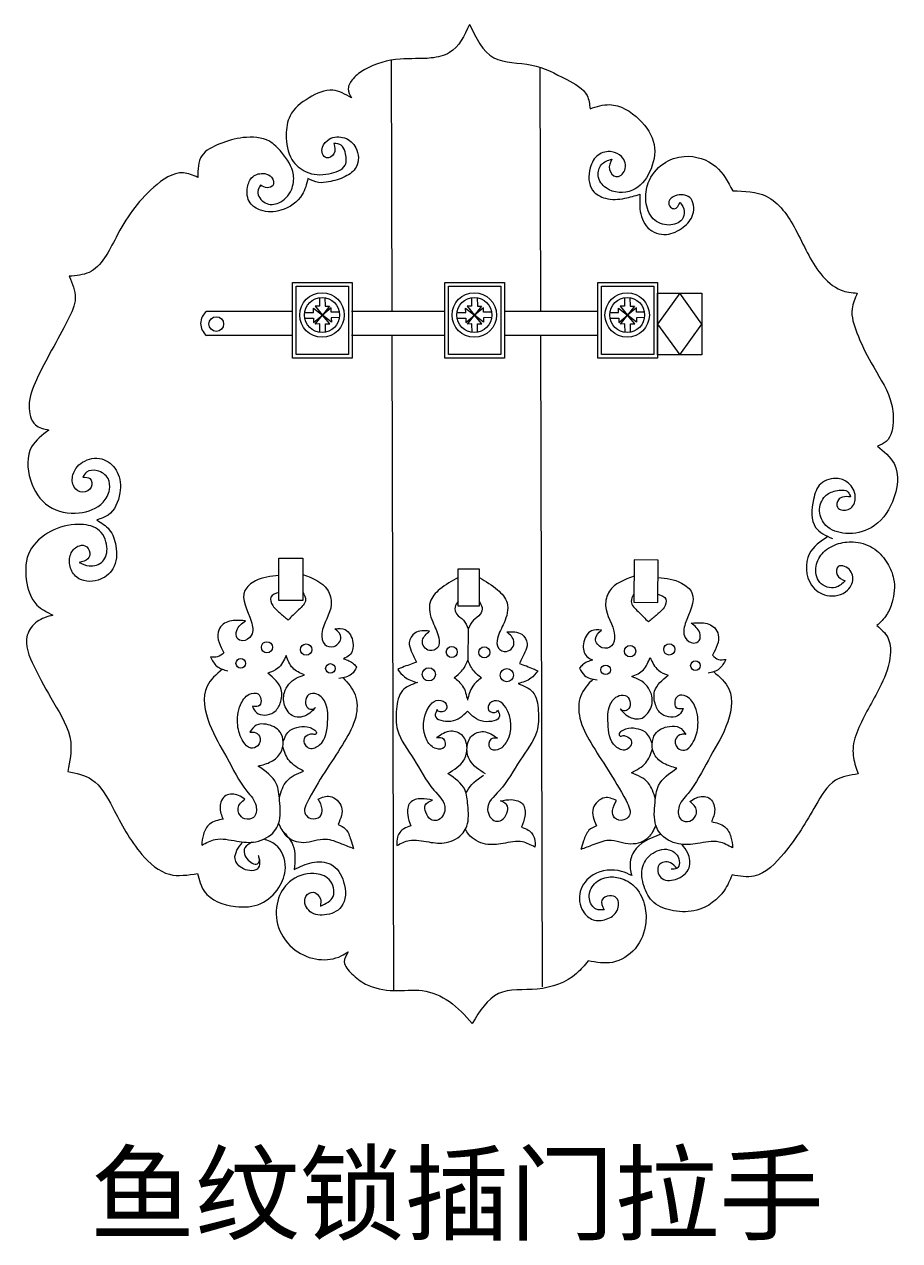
# Model space of a CAD drawing. Header units: millimetres. Extents: x -51923 to -51163, y -26833 to -26390.
# Drawn here: x -51662.66 to -51628.5, y -26601.55 to -26554.1 of the extents above; entities that cross this region are included whole.
import ezdxf

# ---------------------------------------------------------------- set-up
doc = ezdxf.new("R2010")
doc.units = ezdxf.units.MM
doc.header["$LTSCALE"] = 0.35
doc.styles.add('样式 1', font='simhei.ttf')

msp = doc.modelspace()

# ---------------------------------------------------------------- linework, layer by layer
at = {"lineweight": 13}
for p, q in [((-51648.304, -26565.296), (-51648.328, -26555.494)), ((-51642.55, -26555.768), (-51642.525, -26565.296)), ((-51648.237, -26591.797), (-51648.301, -26566.239)), ((-51642.524, -26566.239), (-51642.46, -26591.645)), ((-51645.336, -26577.683), (-51645.35, -26578.906))]:
    msp.add_line(p, q, dxfattribs=at)
at = {"lineweight": 5}
for p, q in [((-51651.378, -26565.334), (-51651.383, -26565.165)), ((-51651.383, -26565.165), (-51651.03, -26565.441)), ((-51651.147, -26565.097), (-51651.317, -26565.097)), ((-51651.317, -26565.097), (-51651.03, -26565.441)), ((-51651.147, -26564.764), (-51651.147, -26565.097)), ((-51650.754, -26565.088), (-51651.03, -26565.441)), ((-51650.686, -26565.154), (-51651.03, -26565.441)), ((-51650.934, -26564.761), (-51650.923, -26565.093)), ((-51650.923, -26565.093), (-51650.754, -26565.088)), ((-51650.686, -26565.323), (-51650.686, -26565.154)), ((-51645.444, -26565.165), (-51645.09, -26565.441)), ((-51645.438, -26565.334), (-51645.444, -26565.165)), ((-51645.377, -26565.097), (-51645.09, -26565.441)), ((-51645.208, -26565.097), (-51645.377, -26565.097)), ((-51645.208, -26564.764), (-51645.208, -26565.097)), ((-51644.815, -26565.088), (-51645.09, -26565.441)), ((-51644.746, -26565.154), (-51645.09, -26565.441)), ((-51644.995, -26564.761), (-51644.984, -26565.093)), ((-51644.984, -26565.093), (-51644.815, -26565.088)), ((-51644.746, -26565.323), (-51644.746, -26565.154)), ((-51639.477, -26565.165), (-51639.123, -26565.441)), ((-51639.471, -26565.334), (-51639.477, -26565.165)), ((-51639.41, -26565.097), (-51639.123, -26565.441)), ((-51639.241, -26565.097), (-51639.41, -26565.097)), ((-51639.241, -26564.764), (-51639.241, -26565.097)), ((-51638.847, -26565.088), (-51639.123, -26565.441)), ((-51638.779, -26565.154), (-51639.123, -26565.441)), ((-51639.028, -26564.761), (-51639.017, -26565.093)), ((-51639.017, -26565.093), (-51638.847, -26565.088)), ((-51638.779, -26565.323), (-51638.779, -26565.154)), ((-51651.71, -26565.345), (-51651.378, -26565.334)), ((-51651.707, -26565.558), (-51651.374, -26565.558)), ((-51651.374, -26565.728), (-51651.03, -26565.441)), ((-51651.374, -26565.558), (-51651.374, -26565.728)), ((-51651.306, -26565.794), (-51651.03, -26565.441)), ((-51650.743, -26565.785), (-51651.03, -26565.441)), ((-51650.677, -26565.717), (-51651.03, -26565.441)), ((-51650.353, -26565.323), (-51650.686, -26565.323)), ((-51650.35, -26565.536), (-51650.682, -26565.547)), ((-51650.682, -26565.547), (-51650.677, -26565.717)), ((-51645.771, -26565.345), (-51645.438, -26565.334)), ((-51645.767, -26565.558), (-51645.435, -26565.558)), ((-51645.435, -26565.728), (-51645.09, -26565.441)), ((-51645.435, -26565.558), (-51645.435, -26565.728)), ((-51645.366, -26565.794), (-51645.09, -26565.441)), ((-51644.737, -26565.717), (-51645.09, -26565.441)), ((-51644.803, -26565.785), (-51645.09, -26565.441)), ((-51644.414, -26565.323), (-51644.746, -26565.323)), ((-51644.41, -26565.536), (-51644.743, -26565.547)), ((-51644.743, -26565.547), (-51644.737, -26565.717)), ((-51639.804, -26565.345), (-51639.471, -26565.334)), ((-51639.8, -26565.558), (-51639.468, -26565.558)), ((-51639.468, -26565.728), (-51639.123, -26565.441)), ((-51639.468, -26565.558), (-51639.468, -26565.728)), ((-51639.399, -26565.794), (-51639.123, -26565.441)), ((-51638.77, -26565.717), (-51639.123, -26565.441)), ((-51638.836, -26565.785), (-51639.123, -26565.441)), ((-51638.447, -26565.323), (-51638.779, -26565.323)), ((-51638.443, -26565.536), (-51638.776, -26565.547)), ((-51638.776, -26565.547), (-51638.77, -26565.717)), ((-51651.136, -26565.788), (-51651.306, -26565.794)), ((-51651.126, -26566.121), (-51651.136, -26565.788)), ((-51650.912, -26565.785), (-51650.743, -26565.785)), ((-51650.912, -26566.118), (-51650.912, -26565.785)), ((-51645.197, -26565.788), (-51645.366, -26565.794)), ((-51645.186, -26566.121), (-51645.197, -26565.788)), ((-51644.973, -26566.118), (-51644.973, -26565.785)), ((-51644.973, -26565.785), (-51644.803, -26565.785)), ((-51639.23, -26565.788), (-51639.399, -26565.794)), ((-51639.219, -26566.121), (-51639.23, -26565.788)), ((-51639.006, -26566.118), (-51639.006, -26565.785)), ((-51639.006, -26565.785), (-51638.836, -26565.785))]:
    msp.add_line(p, q, dxfattribs=at)
for points in [[(-51652.19, -26564.17), (-51649.864, -26564.17), (-51649.864, -26567.124), (-51652.19, -26567.124)], [(-51646.251, -26564.17), (-51643.925, -26564.17), (-51643.925, -26567.124), (-51646.251, -26567.124)], [(-51640.284, -26564.17), (-51637.958, -26564.17), (-51637.958, -26567.124), (-51640.284, -26567.124)], [(-51652.049, -26564.311), (-51650.005, -26564.311), (-51650.005, -26566.983), (-51652.049, -26566.983)], [(-51646.11, -26564.311), (-51644.066, -26564.311), (-51644.066, -26566.983), (-51646.11, -26566.983)], [(-51640.143, -26564.311), (-51638.099, -26564.311), (-51638.099, -26566.983), (-51640.143, -26566.983)]]:
    msp.add_lwpolyline(points, close=True, dxfattribs=at)
at = {"lineweight": 13}
for points in [[(-51637.958, -26564.587), (-51636.219, -26564.587), (-51636.219, -26566.993), (-51637.958, -26566.993)], [(-51652.727, -26574.929), (-51651.788, -26574.929), (-51651.788, -26576.578), (-51652.727, -26576.578)], [(-51637.922, -26575.004), (-51638.861, -26574.994), (-51638.878, -26576.644), (-51637.939, -26576.653)], [(-51645.737, -26575.347), (-51644.916, -26575.347), (-51644.916, -26576.8), (-51645.737, -26576.8)]]:
    msp.add_lwpolyline(points, close=True, dxfattribs=at)
for points in [[(-51637.088, -26564.587), (-51637.958, -26565.79), (-51637.088, -26566.993), (-51636.219, -26565.79), (-51637.088, -26564.587)], [(-51652.19, -26565.296), (-51655.552, -26565.296)], [(-51646.251, -26565.296), (-51649.892, -26565.296)], [(-51640.284, -26565.296), (-51643.925, -26565.296)], [(-51652.19, -26566.239), (-51655.552, -26566.239)], [(-51646.251, -26566.239), (-51649.892, -26566.239)], [(-51640.284, -26566.239), (-51643.925, -26566.239)]]:
    msp.add_lwpolyline(points, dxfattribs=at)
at = {"lineweight": 5}
for centre, radius in [((-51651.044, -26565.438), 0.867), ((-51645.104, -26565.438), 0.867), ((-51639.137, -26565.438), 0.867), ((-51651.044, -26565.438), 0.682), ((-51645.104, -26565.438), 0.682), ((-51639.137, -26565.438), 0.682)]:
    msp.add_circle(centre, radius, dxfattribs=at)
at = {"lineweight": 13}
for centre, radius in [((-51655.17, -26565.79), 0.286), ((-51653.192, -26578.403), 0.22), ((-51651.663, -26578.49), 0.22), ((-51645.981, -26578.585), 0.215), ((-51644.711, -26578.599), 0.215), ((-51639.022, -26578.554), 0.22), ((-51637.493, -26578.483), 0.22), ((-51654.215, -26579.028), 0.186), ((-51636.475, -26579.118), 0.186), ((-51650.717, -26579.226), 0.186), ((-51646.878, -26579.458), 0.257), ((-51643.833, -26579.492), 0.257), ((-51639.976, -26579.281), 0.186)]:
    msp.add_circle(centre, radius, dxfattribs=at)
msp.add_arc((-51655.18, -26565.767), 0.6, 128.2786, 231.7214, dxfattribs=at)
for points in [[(-51645.284, -26554.097), (-51646.072, -26555.201), (-51646.783, -26555.41), (-51647.998, -26555.452), (-51649.379, -26555.86), (-51649.833, -26556.218), (-51650.021, -26556.616), (-51649.898, -26556.966)], [(-51645.284, -26554.097), (-51644.342, -26555.401), (-51642.862, -26555.685), (-51641.497, -26556.254), (-51640.7, -26556.879), (-51640.587, -26557.391)], [(-51649.898, -26556.966), (-51650.625, -26556.669), (-51651.551, -26556.965), (-51652.293, -26557.669), (-51652.441, -26558.409), (-51652.218, -26559.372), (-51651.662, -26559.854), (-51650.773, -26559.928), (-51650.143, -26559.594), (-51650.143, -26559.076), (-51650.291, -26558.817), (-51650.588, -26558.743)], [(-51640.587, -26557.391), (-51639.824, -26557.23), (-51638.665, -26557.809), (-51638.085, -26558.789), (-51638.263, -26559.858), (-51638.932, -26560.571), (-51639.958, -26560.482), (-51640.265, -26560.008), (-51640.14, -26559.57), (-51639.733, -26559.352)], [(-51653.444, -26560.372), (-51653.546, -26560.616), (-51653.26, -26561.064), (-51652.73, -26561.064), (-51652.241, -26560.555), (-51652.159, -26559.964), (-51652.628, -26559.088), (-51653.097, -26558.661), (-51654.116, -26558.518), (-51655.034, -26558.762), (-51655.735, -26559.223), (-51655.89, -26560.071)], [(-51650.588, -26558.743), (-51650.581, -26559.151), (-51650.867, -26559.307), (-51651.023, -26559.151), (-51651.023, -26558.891), (-51650.763, -26558.579), (-51650.165, -26558.527), (-51649.723, -26558.917), (-51649.71, -26559.668), (-51650.139, -26560.035), (-51650.789, -26560.243), (-51651.179, -26560.269), (-51651.596, -26560.113)], [(-51639.733, -26559.352), (-51639.827, -26559.758), (-51639.577, -26560.039), (-51639.232, -26559.789), (-51639.357, -26559.258), (-51639.733, -26559.07), (-51640.265, -26559.195), (-51640.578, -26559.695), (-51640.484, -26560.571), (-51639.983, -26560.884), (-51639.232, -26560.884), (-51638.638, -26560.727)], [(-51637.073, -26561.04), (-51636.909, -26561.389), (-51636.997, -26561.707), (-51637.502, -26561.927), (-51638.117, -26561.685), (-51638.403, -26561.005), (-51638.315, -26560.281), (-51637.722, -26559.535), (-51636.909, -26559.249), (-51635.678, -26559.645), (-51635.019, -26560.589)], [(-51655.89, -26560.071), (-51656.455, -26559.891), (-51657.612, -26560.456), (-51659.081, -26562.412), (-51660.135, -26563.774), (-51660.906, -26563.928)], [(-51651.596, -26560.113), (-51651.813, -26560.738), (-51652.649, -26561.349), (-51653.444, -26561.349), (-51653.851, -26561.064), (-51653.953, -26560.453), (-51653.749, -26560.046), (-51653.281, -26559.923), (-51653.016, -26560.066), (-51652.954, -26560.372), (-51653.179, -26560.473), (-51653.444, -26560.372)], [(-51638.638, -26560.727), (-51638.638, -26561.29), (-51638.325, -26562.04), (-51637.605, -26562.291), (-51636.948, -26562.009), (-51636.572, -26561.509), (-51636.698, -26560.852), (-51637.261, -26560.79), (-51637.511, -26561.009), (-51637.449, -26561.228), (-51637.292, -26561.29), (-51637.073, -26561.04)], [(-51635.019, -26560.589), (-51633.711, -26560.801), (-51632.566, -26562.102), (-51631.58, -26563.837), (-51630.79, -26564.468), (-51630.159, -26564.586)], [(-51660.906, -26563.928), (-51660.674, -26564.773), (-51660.961, -26565.631), (-51662.189, -26567.964), (-51662.475, -26568.986), (-51662.23, -26569.721), (-51661.698, -26569.925)], [(-51630.159, -26564.586), (-51630.363, -26565.2), (-51630.177, -26566.127), (-51629.62, -26567.301), (-51628.877, -26568.73), (-51628.754, -26569.503), (-51629.032, -26570.368), (-51629.372, -26570.553)], [(-51661.698, -26569.925), (-51662.374, -26570.58), (-51662.425, -26571.869), (-51661.703, -26572.899), (-51660.517, -26573.157), (-51659.589, -26572.745), (-51659.34, -26572.251), (-51659.39, -26571.82), (-51659.822, -26571.515), (-51660.229, -26571.566), (-51660.381, -26571.769)], [(-51629.372, -26570.553), (-51628.723, -26571.233), (-51628.784, -26572.721), (-51629.619, -26573.741), (-51630.609, -26573.957), (-51631.382, -26573.648), (-51631.629, -26573.092), (-51631.413, -26572.505), (-51631.002, -26572.301), (-51630.516, -26572.35), (-51630.423, -26572.536)], [(-51660.381, -26571.769), (-51660.102, -26571.82), (-51660.051, -26572.15), (-51660.381, -26572.353), (-51660.712, -26572.15), (-51660.762, -26571.667), (-51660.305, -26571.134), (-51659.543, -26571.084), (-51659.035, -26571.566), (-51658.933, -26572.378), (-51659.392, -26573.246), (-51659.832, -26573.433)], [(-51630.423, -26572.536), (-51630.732, -26572.541), (-51630.897, -26572.653), (-51630.934, -26572.931), (-51630.822, -26573.028), (-51630.416, -26572.976), (-51630.236, -26572.511), (-51630.499, -26572.001), (-51630.904, -26571.821), (-51631.587, -26572.023), (-51631.865, -26572.631), (-51631.784, -26573.727), (-51631.13, -26574.163)], [(-51660.524, -26575.088), (-51660.131, -26575.227), (-51659.598, -26575.042), (-51659.436, -26574.487), (-51659.807, -26573.793), (-51660.547, -26573.608), (-51661.635, -26573.885), (-51662.445, -26574.648), (-51662.584, -26575.758), (-51662.167, -26576.753), (-51661.542, -26577.146)], [(-51659.832, -26573.433), (-51659.344, -26573.816), (-51659.089, -26574.44), (-51659.205, -26575.342), (-51659.784, -26575.781), (-51660.617, -26575.666), (-51660.871, -26575.25), (-51660.848, -26574.764), (-51660.57, -26574.463), (-51660.293, -26574.44), (-51660.107, -26574.718), (-51660.177, -26574.949), (-51660.524, -26575.088)], [(-51631.305, -26574.08), (-51632.03, -26574.763), (-51631.949, -26575.973), (-51631.344, -26576.377), (-51630.536, -26576.175), (-51630.334, -26575.651), (-51630.657, -26575.247), (-51630.9, -26575.247), (-51630.94, -26575.57), (-51630.628, -26575.808)], [(-51630.628, -26575.808), (-51631.006, -26576.067), (-51631.623, -26575.868), (-51631.762, -26575.232), (-51631.483, -26574.696), (-51630.887, -26574.358), (-51630.231, -26574.298), (-51629.475, -26574.576), (-51628.978, -26575.133), (-51628.739, -26575.729), (-51628.799, -26576.643), (-51629.017, -26577.14), (-51629.395, -26577.557)], [(-51652.727, -26575.602), (-51653.645, -26575.814), (-51654.052, -26576.185), (-51653.805, -26577.388), (-51653.805, -26577.936), (-51654.141, -26578.148), (-51654.353, -26578.042), (-51654.371, -26577.742), (-51654.035, -26577.371)], [(-51651.788, -26575.565), (-51650.834, -26576.156), (-51650.686, -26576.727), (-51651.046, -26577.868), (-51650.94, -26578.29), (-51650.576, -26578.368), (-51650.306, -26578.016), (-51650.538, -26577.678)], [(-51638.868, -26575.63), (-51639.827, -26576.212), (-51639.981, -26576.781), (-51639.633, -26577.926), (-51639.743, -26578.347), (-51640.107, -26578.421), (-51640.375, -26578.066), (-51640.139, -26577.73)], [(-51645.737, -26575.679), (-51646.447, -26576.138), (-51646.826, -26576.636), (-51646.726, -26577.412), (-51646.487, -26578.03), (-51646.527, -26578.408), (-51646.846, -26578.528), (-51647.065, -26578.388), (-51647.125, -26578.129), (-51646.846, -26577.771)], [(-51644.891, -26575.689), (-51644.192, -26576.162), (-51643.824, -26576.669), (-51643.941, -26577.443), (-51644.194, -26578.055), (-51644.162, -26578.434), (-51643.846, -26578.561), (-51643.623, -26578.426), (-51643.558, -26578.169), (-51643.829, -26577.804)], [(-51637.929, -26575.677), (-51637.013, -26575.898), (-51636.61, -26576.273), (-51636.869, -26577.474), (-51636.875, -26578.022), (-51636.541, -26578.237), (-51636.328, -26578.134), (-51636.307, -26577.833), (-51636.639, -26577.459)], [(-51652.727, -26576.259), (-51653.037, -26576.447), (-51652.968, -26576.773), (-51652.814, -26576.945), (-51652.505, -26577.219), (-51652.365, -26577.339)], [(-51651.788, -26576.259), (-51651.683, -26576.552), (-51651.96, -26576.94), (-51652.365, -26577.339)], [(-51638.875, -26576.324), (-51638.982, -26576.616), (-51638.709, -26577.007), (-51638.309, -26577.411)], [(-51637.935, -26576.334), (-51637.627, -26576.526), (-51637.699, -26576.851), (-51637.856, -26577.021), (-51638.167, -26577.292), (-51638.309, -26577.411)], [(-51645.737, -26576.607), (-51645.853, -26576.836), (-51645.793, -26577.102), (-51645.526, -26577.344), (-51645.336, -26577.683)], [(-51644.911, -26576.616), (-51644.801, -26576.848), (-51644.867, -26577.113), (-51645.139, -26577.348), (-51645.336, -26577.683)], [(-51661.542, -26577.146), (-51662.164, -26577.401), (-51662.543, -26577.926), (-51662.281, -26579.151), (-51661.522, -26580.551), (-51660.85, -26582.104), (-51660.967, -26583.242)], [(-51654.035, -26577.371), (-51654.441, -26577.353), (-51654.954, -26577.547), (-51655.096, -26577.812), (-51654.875, -26578.614)], [(-51636.639, -26577.459), (-51636.232, -26577.445), (-51635.721, -26577.645), (-51635.583, -26577.911), (-51635.811, -26578.711)], [(-51650.538, -26577.678), (-51650.146, -26577.714), (-51649.839, -26578.225), (-51649.973, -26578.712), (-51650.201, -26578.847)], [(-51646.846, -26577.771), (-51647.424, -26577.851), (-51647.643, -26578.209), (-51647.563, -26578.548), (-51647.364, -26578.986)], [(-51643.829, -26577.804), (-51643.253, -26577.896), (-51643.042, -26578.26), (-51643.129, -26578.597), (-51643.338, -26579.03)], [(-51640.139, -26577.73), (-51640.531, -26577.763), (-51640.843, -26578.27), (-51640.714, -26578.759), (-51640.487, -26578.896)], [(-51629.395, -26577.557), (-51628.97, -26578.02), (-51628.87, -26578.697), (-51629.221, -26579.849), (-51630.1, -26581.535), (-51630.325, -26582.362), (-51630.225, -26583.039), (-51630.125, -26583.34)], [(-51654.875, -26578.614), (-51655.119, -26578.779), (-51655.398, -26578.77)], [(-51655.398, -26578.77), (-51655.144, -26579.144), (-51654.716, -26579.32)], [(-51652.443, -26578.728), (-51652.772, -26579.221), (-51653.155, -26579.412)], [(-51651.734, -26579.483), (-51652.187, -26579.208), (-51652.443, -26578.728)], [(-51650.201, -26578.847), (-51649.81, -26579.046), (-51649.695, -26579.176)], [(-51645.888, -26579.587), (-51645.596, -26579.334), (-51645.35, -26578.906)], [(-51644.826, -26579.598), (-51645.113, -26579.339), (-51645.35, -26578.906)], [(-51640.487, -26578.896), (-51640.881, -26579.091), (-51640.997, -26579.221)], [(-51638.961, -26579.548), (-51638.505, -26579.278), (-51638.244, -26578.8)], [(-51638.244, -26578.8), (-51637.921, -26579.296), (-51637.539, -26579.492)], [(-51635.29, -26578.873), (-51635.548, -26579.244), (-51635.978, -26579.415)], [(-51635.811, -26578.711), (-51635.569, -26578.878), (-51635.29, -26578.873)], [(-51654.931, -26579.257), (-51655.531, -26579.918), (-51655.433, -26581.395), (-51654.759, -26582.706), (-51653.978, -26584.018), (-51653.619, -26584.589), (-51653.724, -26585.043), (-51654.056, -26585.096), (-51654.284, -26584.886), (-51654.318, -26584.676), (-51654.056, -26584.327)], [(-51653.758, -26580.702), (-51653.607, -26580.948), (-51652.923, -26580.934), (-51652.676, -26580.579), (-51652.635, -26580.045), (-51653.155, -26579.412)], [(-51649.695, -26579.176), (-51649.892, -26579.455), (-51650.383, -26579.618)], [(-51647.364, -26578.986), (-51647.902, -26579.184), (-51648.089, -26579.262)], [(-51648.089, -26579.262), (-51647.824, -26579.558), (-51647.324, -26579.777)], [(-51642.619, -26579.322), (-51642.891, -26579.613), (-51643.395, -26579.82)], [(-51643.338, -26579.03), (-51642.804, -26579.24), (-51642.619, -26579.322)], [(-51640.997, -26579.221), (-51640.803, -26579.501), (-51640.313, -26579.669)], [(-51635.762, -26579.354), (-51635.169, -26580.021), (-51635.282, -26581.497), (-51635.97, -26582.802), (-51636.763, -26584.105), (-51637.128, -26584.673), (-51637.028, -26585.128), (-51636.696, -26585.184), (-51636.467, -26584.976), (-51636.43, -26584.767), (-51636.688, -26584.415)], [(-51651.298, -26580.747), (-51651.524, -26580.971), (-51652.09, -26581.116), (-51652.479, -26580.731), (-51652.511, -26580.165), (-51652.058, -26579.612), (-51651.734, -26579.483)], [(-51650.222, -26579.591), (-51649.752, -26580.256), (-51649.731, -26581.122), (-51650.165, -26582.071), (-51651.561, -26584.322), (-51651.692, -26584.92), (-51651.483, -26585.076), (-51651.119, -26584.998), (-51651.04, -26584.712), (-51651.197, -26584.322)], [(-51647.324, -26579.777), (-51647.901, -26580.088), (-51648.137, -26580.816), (-51648.098, -26581.623), (-51647.467, -26582.765), (-51646.679, -26583.973), (-51646.246, -26584.721), (-51646.561, -26585.154), (-51646.797, -26585.115), (-51646.994, -26584.839), (-51647.014, -26584.564), (-51646.738, -26584.367)], [(-51645.888, -26579.587), (-51645.557, -26579.917), (-51645.367, -26580.462)], [(-51644.826, -26579.598), (-51645.165, -26579.922), (-51645.367, -26580.462)], [(-51643.395, -26579.82), (-51642.825, -26580.144), (-51642.605, -26580.877), (-51642.662, -26581.683), (-51643.318, -26582.811), (-51644.132, -26584.001), (-51644.582, -26584.74), (-51644.276, -26585.18), (-51644.039, -26585.145), (-51643.836, -26584.874), (-51643.81, -26584.599), (-51644.082, -26584.396)], [(-51640.475, -26579.64), (-51640.951, -26580.3), (-51640.981, -26581.167), (-51640.557, -26582.12), (-51639.183, -26584.385), (-51639.059, -26584.984), (-51639.269, -26585.138), (-51639.633, -26585.057), (-51639.708, -26584.77), (-51639.548, -26584.381)], [(-51639.41, -26580.807), (-51639.186, -26581.033), (-51638.622, -26581.185), (-51638.229, -26580.803), (-51638.191, -26580.237), (-51638.639, -26579.681), (-51638.961, -26579.548)], [(-51636.95, -26580.787), (-51637.103, -26581.032), (-51637.787, -26581.011), (-51638.03, -26580.653), (-51638.066, -26580.119), (-51637.539, -26579.492)], [(-51653.865, -26581.715), (-51653.695, -26581.715), (-51653.489, -26581.867), (-51653.554, -26582.246), (-51653.825, -26582.333), (-51654.118, -26582.084), (-51654.333, -26581.442), (-51654.224, -26580.648), (-51653.881, -26580.236), (-51653.539, -26580.223), (-51653.429, -26580.428), (-51653.47, -26580.661), (-51653.758, -26580.702)], [(-51652.56, -26582.084), (-51652.291, -26581.641), (-51651.926, -26581.511), (-51651.509, -26581.537), (-51651.275, -26581.772), (-51651.309, -26581.804), (-51651.386, -26581.791), (-51651.528, -26581.804), (-51651.746, -26581.971), (-51651.707, -26582.202), (-51651.528, -26582.343), (-51651.143, -26582.214), (-51650.828, -26581.313), (-51650.893, -26580.617), (-51651.249, -26580.229), (-51651.557, -26580.246), (-51651.686, -26580.52), (-51651.589, -26580.779), (-51651.395, -26580.811), (-51651.298, -26580.747)], [(-51638.161, -26582.157), (-51638.427, -26581.712), (-51638.79, -26581.578), (-51639.207, -26581.6), (-51639.444, -26581.832), (-51639.409, -26581.865), (-51639.332, -26581.853), (-51639.191, -26581.867), (-51638.975, -26582.036), (-51639.016, -26582.266), (-51639.197, -26582.405), (-51639.58, -26582.273), (-51639.885, -26581.368), (-51639.814, -26580.674), (-51639.454, -26580.289), (-51639.146, -26580.308), (-51639.02, -26580.585), (-51639.119, -26580.842), (-51639.314, -26580.873), (-51639.41, -26580.807)], [(-51636.853, -26581.801), (-51637.023, -26581.8), (-51637.231, -26581.949), (-51637.17, -26582.329), (-51636.899, -26582.419), (-51636.603, -26582.172), (-51636.382, -26581.533), (-51636.483, -26580.738), (-51636.822, -26580.323), (-51637.164, -26580.306), (-51637.276, -26580.51), (-51637.237, -26580.743), (-51636.95, -26580.787)], [(-51646.572, -26581.926), (-51646.309, -26581.972), (-51646.279, -26582.311), (-51646.587, -26582.357), (-51646.942, -26582.049), (-51646.862, -26580.717), (-51646.589, -26580.483), (-51646.239, -26580.561), (-51646.2, -26580.833), (-51646.511, -26580.892), (-51646.55, -26580.833)], [(-51646.55, -26580.833), (-51646.628, -26581.067), (-51646.024, -26581.281), (-51645.372, -26580.892)], [(-51644.192, -26580.859), (-51644.119, -26581.094), (-51644.727, -26581.295), (-51645.372, -26580.892)], [(-51644.194, -26581.952), (-51644.458, -26581.992), (-51644.496, -26582.331), (-51644.188, -26582.384), (-51643.827, -26582.083), (-51643.878, -26580.749), (-51644.145, -26580.51), (-51644.497, -26580.58), (-51644.542, -26580.852), (-51644.232, -26580.917), (-51644.192, -26580.859)], [(-51653.534, -26583.036), (-51653.027, -26582.86), (-51652.653, -26582.508), (-51652.675, -26581.715), (-51653.226, -26581.407), (-51653.608, -26581.441), (-51653.865, -26581.715)], [(-51646.133, -26583.323), (-51645.507, -26582.805), (-51645.387, -26582.327), (-51645.568, -26581.848), (-51646.016, -26581.679), (-51646.572, -26581.926)], [(-51644.664, -26583.339), (-51645.279, -26582.807), (-51645.387, -26582.327), (-51645.196, -26581.853), (-51644.744, -26581.693), (-51644.194, -26581.952)], [(-51637.197, -26583.119), (-51637.702, -26582.938), (-51638.073, -26582.582), (-51638.043, -26581.789), (-51637.489, -26581.486), (-51637.107, -26581.525), (-51636.853, -26581.801)], [(-51651.77, -26583.229), (-51652.317, -26582.838), (-51652.577, -26582.292)], [(-51638.964, -26583.294), (-51638.413, -26582.909), (-51638.147, -26582.365)], [(-51655.739, -26586.12), (-51655.21, -26585.899), (-51654.372, -26585.965), (-51653.623, -26585.987), (-51652.895, -26585.569), (-51652.741, -26585.283), (-51652.697, -26584.38), (-51652.829, -26583.719), (-51653.534, -26583.036)], [(-51652.709, -26584.246), (-51652.421, -26583.619), (-51651.77, -26583.229)], [(-51635.024, -26586.225), (-51635.551, -26585.999), (-51636.389, -26586.057), (-51637.139, -26586.071), (-51637.862, -26585.645), (-51638.013, -26585.357), (-51638.048, -26584.454), (-51637.909, -26583.795), (-51637.197, -26583.119)], [(-51660.967, -26583.242), (-51660.033, -26583.562), (-51659.216, -26584.641), (-51658.069, -26586.488), (-51657.001, -26587.26), (-51655.897, -26587.224)], [(-51648.12, -26586.138), (-51647.639, -26585.938), (-51646.878, -26585.998), (-51646.196, -26586.018), (-51645.535, -26585.638), (-51645.395, -26585.377), (-51645.355, -26584.556), (-51645.475, -26583.956), (-51646.116, -26583.335)], [(-51638.035, -26584.321), (-51638.316, -26583.691), (-51638.964, -26583.294)], [(-51630.125, -26583.34), (-51631.003, -26583.59), (-51631.78, -26584.568), (-51633.01, -26586.429), (-51634.189, -26587.331), (-51635.042, -26587.281)], [(-51654.056, -26584.327), (-51654.306, -26584.182), (-51654.791, -26584.182), (-51654.967, -26584.38), (-51654.989, -26584.886), (-51654.901, -26585.106)], [(-51651.197, -26584.322), (-51650.728, -26584.218), (-51650.285, -26584.634), (-51650.415, -26585.311)], [(-51646.738, -26584.367), (-51647.172, -26584.308), (-51647.605, -26584.465), (-51647.702, -26584.942), (-51647.585, -26585.371)], [(-51644.082, -26584.396), (-51643.647, -26584.347), (-51643.217, -26584.514), (-51643.131, -26584.992), (-51643.257, -26585.419)], [(-51639.548, -26584.381), (-51640.015, -26584.272), (-51640.462, -26584.684), (-51640.339, -26585.362)], [(-51636.688, -26584.415), (-51636.437, -26584.272), (-51635.952, -26584.277), (-51635.778, -26584.477), (-51635.761, -26584.984), (-51635.852, -26585.203)], [(-51654.901, -26585.106), (-51655.43, -26585.305), (-51655.672, -26585.701), (-51655.739, -26586.12)], [(-51652.737, -26585.27), (-51652.447, -26585.753), (-51651.77, -26586.013), (-51650.91, -26585.883), (-51650.285, -26586.065), (-51649.816, -26586.248)], [(-51652.599, -26585.551), (-51652.178, -26586.12), (-51652.133, -26587.074)], [(-51650.415, -26585.311), (-51650.129, -26585.493), (-51649.921, -26585.909), (-51649.816, -26586.248)], [(-51647.585, -26585.371), (-51647.849, -26585.479), (-51648.101, -26585.809), (-51648.12, -26586.138)], [(-51643.257, -26585.419), (-51642.996, -26585.532), (-51642.751, -26585.867), (-51642.739, -26586.198)], [(-51638.017, -26585.345), (-51638.312, -26585.825), (-51638.992, -26586.078), (-51639.85, -26585.939), (-51640.477, -26586.115), (-51640.947, -26586.293)], [(-51640.339, -26585.362), (-51640.627, -26585.541), (-51640.84, -26585.955), (-51640.947, -26586.293)], [(-51635.852, -26585.203), (-51635.325, -26585.407), (-51635.086, -26585.806), (-51635.024, -26586.225)], [(-51655.897, -26587.224), (-51655.639, -26587.922), (-51654.425, -26588.511), (-51653.431, -26588.4), (-51652.732, -26587.775), (-51652.474, -26587.003), (-51652.859, -26586.106), (-51653.312, -26585.889)], [(-51653.487, -26586.681), (-51653.53, -26587.012), (-51654.111, -26587.048), (-51654.437, -26586.649), (-51654.143, -26585.998)], [(-51653.782, -26586.008), (-51654.056, -26586.232), (-51653.929, -26586.704), (-51653.53, -26586.83), (-51653.488, -26586.667), (-51653.53, -26586.522)], [(-51637.823, -26585.693), (-51638.879, -26586.379), (-51639.019, -26587.037), (-51638.958, -26587.308)], [(-51635.042, -26587.281), (-51635.343, -26587.882), (-51636.421, -26588.659), (-51637.324, -26588.684), (-51638.102, -26588.358), (-51638.478, -26587.732), (-51638.528, -26586.955), (-51638.127, -26586.429), (-51637.425, -26586.328), (-51637.099, -26586.805), (-51637.199, -26587.03), (-51637.425, -26587.055)], [(-51637.199, -26587.03), (-51637.45, -26586.805), (-51637.901, -26586.905), (-51637.826, -26587.381), (-51637.249, -26587.456), (-51636.722, -26587.005), (-51636.773, -26586.429), (-51636.995, -26586.092)], [(-51652.133, -26587.074), (-51651.428, -26586.801), (-51650.701, -26586.87), (-51650.201, -26587.551), (-51650.292, -26588.528), (-51650.951, -26588.846), (-51651.565, -26588.664), (-51651.678, -26588.119), (-51651.383, -26587.96), (-51651.11, -26588.21), (-51651.11, -26588.505)], [(-51651.11, -26588.505), (-51650.61, -26588.119), (-51650.769, -26587.46), (-51651.36, -26587.233), (-51652.315, -26587.551), (-51652.77, -26588.301), (-51652.74, -26589.329), (-51652.087, -26590.214), (-51651.178, -26590.578), (-51650.291, -26590.442), (-51650.018, -26590.283)], [(-51638.958, -26587.308), (-51639.353, -26587.148), (-51640.468, -26587.285), (-51640.966, -26587.924), (-51640.857, -26588.702), (-51640.468, -26589.029), (-51639.953, -26589.014), (-51639.533, -26588.671), (-51639.548, -26588.188), (-51639.829, -26588.095), (-51640.125, -26588.266), (-51640.031, -26588.64)], [(-51640.031, -26588.64), (-51640.343, -26588.624), (-51640.608, -26588.22), (-51640.468, -26587.69), (-51639.938, -26587.379), (-51639.408, -26587.41), (-51638.863, -26587.721), (-51638.473, -26588.406), (-51638.411, -26589.154), (-51638.831, -26590.164), (-51639.715, -26590.694), (-51640.658, -26590.635)], [(-51650.018, -26590.283), (-51650.174, -26590.679), (-51649.887, -26591.138), (-51649.342, -26591.539), (-51648.237, -26591.797), (-51647.135, -26591.797), (-51646.074, -26592.226), (-51645.183, -26593.074)], [(-51640.658, -26590.635), (-51641.11, -26591.126), (-51642.645, -26591.736), (-51644.161, -26591.915), (-51645.183, -26593.074)]]:
    msp.add_spline(points, degree=3, dxfattribs=at)
for points, knots in [([(-51645.421, -26584.105), (-51645.41, -26584.074), (-51645.292, -26583.778), (-51645.003, -26583.576), (-51644.743, -26583.394)], [4.3588389, 4.3588389, 4.3588389, 4.3588389, 4.4597847, 5.3522915, 5.3522915, 5.3522915, 5.3522915]), ([(-51642.739, -26586.198), (-51642.897, -26586.114), (-51643.285, -26585.906), (-51643.957, -26586.07), (-51644.691, -26586.146), (-51645.244, -26585.859), (-51645.413, -26585.564), (-51645.443, -26585.492)], [0, 0, 0, 0, 0.520981, 1.284872, 1.96653, 2.729482, 2.965815, 2.965815, 2.965815, 2.965815])]:
    msp.add_open_spline(points, degree=3, knots=knots, dxfattribs=at)

# ---------------------------------------------------------------- texts
at = {"lineweight": 5, "insert": (-51660.1, -26598.222), "char_height": 3, "width": 203.68208, "attachment_point": 1, "style": '样式 1'}
msp.add_mtext('\\pt9.1;{\\fSimSun|b0|i0|c134|p54;鱼纹锁插门拉手}', dxfattribs=at)

doc.saveas('drawing.dxf')
